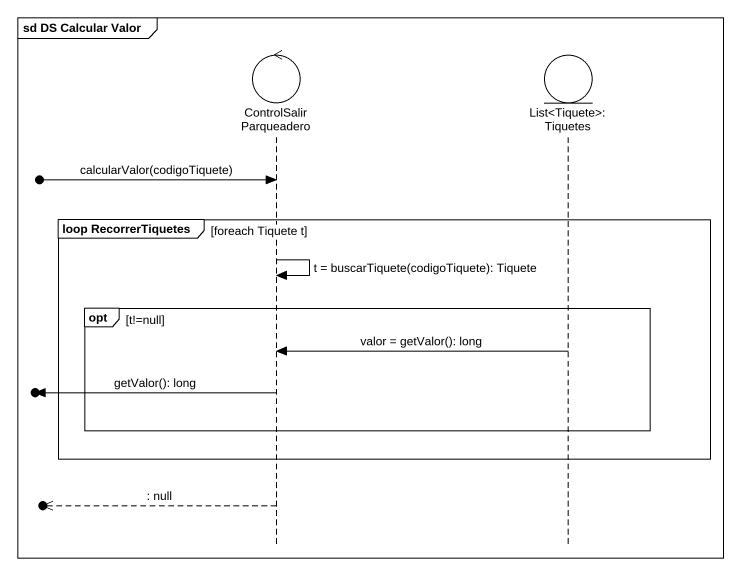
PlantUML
@startuml
mainframe sd DS Calcular Valor
hide footbox
control ControlSalirParqueadero
entity "List<Tiquete>:Tiquetes" as List_Tiquete_Tiquetes

[o-> ControlSalirParqueadero : calcularValor(codigoTiquete)
group loop RecorrerTiquetes [foreach Tiquete t]
  ControlSalirParqueadero -> ControlSalirParqueadero : t = buscarTiquete(codigoTiquete): Tiquete
  opt t!=null
    List_Tiquete_Tiquetes -> ControlSalirParqueadero : valor = getValor(): long
    [o<- ControlSalirParqueadero : getValor(): long
  end
end
[o<<-- ControlSalirParqueadero : : null
@enduml
